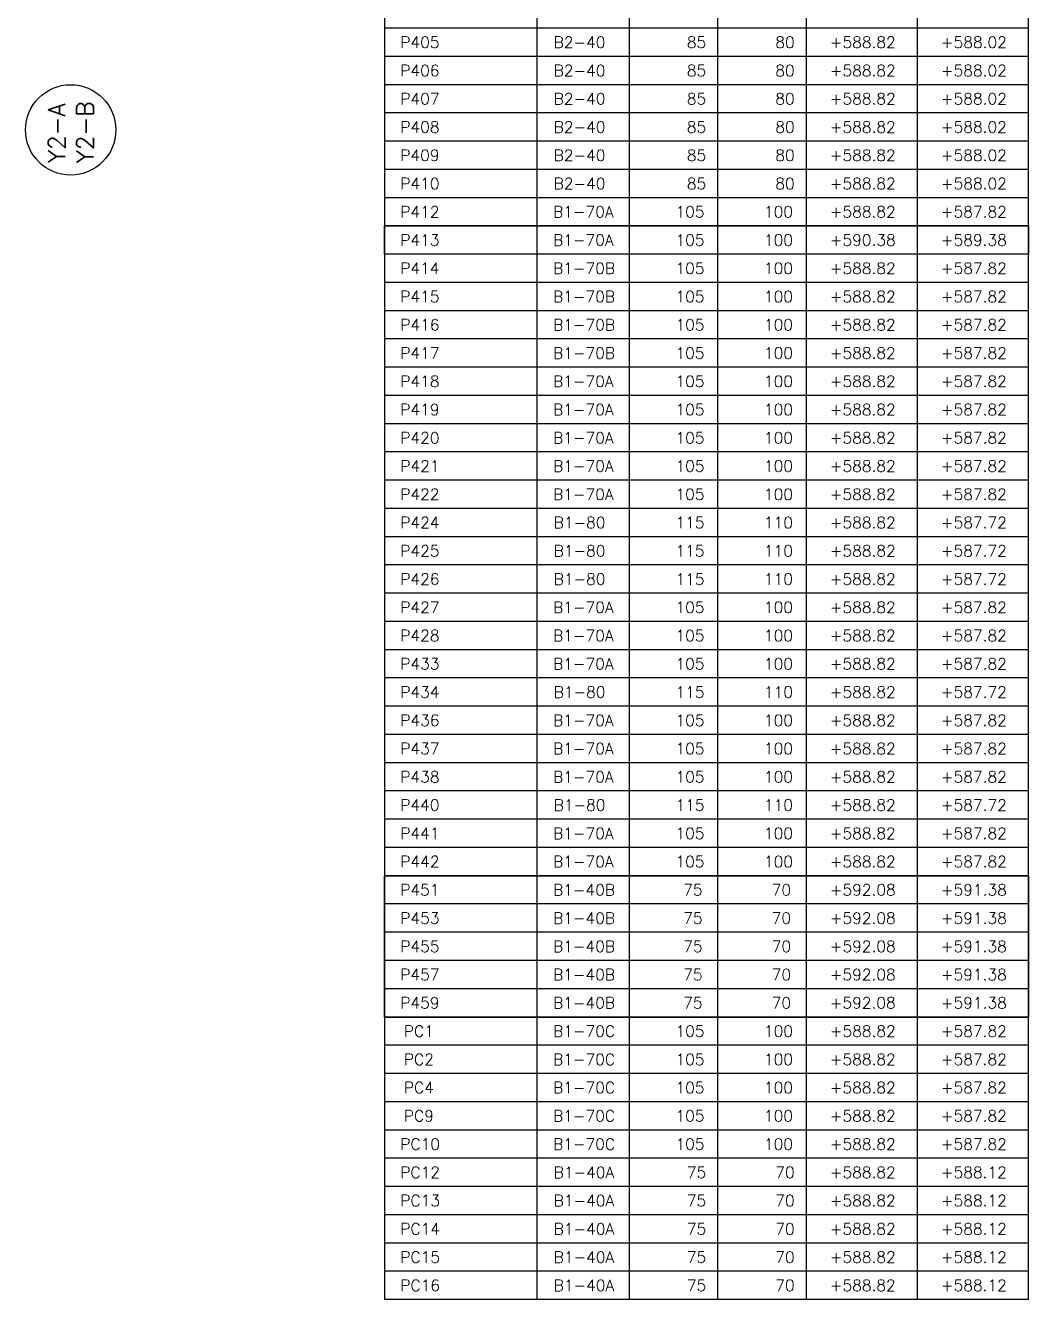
# Model space of a CAD drawing. Extents: x -5956 to 5211, y -572 to 5735.
# Drawn here: x 247 to 1579, y 1774 to 3465 of the extents above; entities that cross this region are included whole.
import ezdxf

# ---------------------------------------------------------------- set-up
doc = ezdxf.new("R2010")
doc.units = 0
doc.header["$LTSCALE"] = 100
doc.header["$MEASUREMENT"] = 0
for name, color, linetype in [('18', 4, 'CONTINUOUS'), ('226', 9, 'CONTINUOUS'), ('228', 7, 'CONTINUOUS'), ('246', 3, 'CONTINUOUS'), ('7', 2, 'CONTINUOUS')]:
    doc.layers.add(name, color=color, linetype=linetype)
doc.styles.get("Standard").update_dxf_attribs({"font": 'ROMANS.SHX'})

msp = doc.modelspace()

# ---------------------------------------------------------------- linework, layer by layer
at = {"layer": '18'}
msp.add_circle((306.876232, 3326.596), 60, dxfattribs=at)
at = {"layer": '226'}
msp.add_lwpolyline([(723.665921, 3199.097576), (1578.665921, 3199.097576), (1578.665921, 3161.597576), (723.665921, 3161.597576), (723.665921, 3199.097576)], dxfattribs=at)
at = {"layer": '246'}
msp.add_lwpolyline([(723.665921, 2336.597576), (1578.665921, 2336.597576), (1578.665921, 2149.097576), (723.665921, 2149.097576), (723.665921, 2336.597576)], dxfattribs=at)
at = {"layer": '7', "color": 2}
for p, q in [((723.665921, 3499.097576), (723.665921, 3461.597576)), ((926.165921, 3461.597576), (926.165921, 3499.097576)), ((1048.665921, 3461.597576), (1048.665921, 3499.097576)), ((1166.165921, 3461.597576), (1166.165921, 3499.097576)), ((1283.665921, 3461.597576), (1283.665921, 3499.097576)), ((1431.165921, 3461.597576), (1431.165921, 3499.097576)), ((1578.665921, 3461.597576), (1578.665921, 3499.097576)), ((926.165921, 3461.597576), (723.665921, 3461.597576)), ((723.665921, 3461.597576), (723.665921, 3424.097576)), ((1048.665921, 3461.597576), (926.165921, 3461.597576)), ((926.165921, 3424.097576), (926.165921, 3461.597576)), ((1166.165921, 3461.597576), (1048.665921, 3461.597576)), ((1048.665921, 3424.097576), (1048.665921, 3461.597576)), ((1283.665921, 3461.597576), (1166.165921, 3461.597576)), ((1166.165921, 3424.097576), (1166.165921, 3461.597576)), ((1431.165921, 3461.597576), (1283.665921, 3461.597576)), ((1283.665921, 3424.097576), (1283.665921, 3461.597576)), ((1578.665921, 3461.597576), (1431.165921, 3461.597576)), ((1431.165921, 3424.097576), (1431.165921, 3461.597576)), ((1578.665921, 3424.097576), (1578.665921, 3461.597576)), ((926.165921, 3424.097576), (723.665921, 3424.097576)), ((723.665921, 3424.097576), (723.665921, 3386.597576)), ((1048.665921, 3424.097576), (926.165921, 3424.097576)), ((926.165921, 3386.597576), (926.165921, 3424.097576)), ((1166.165921, 3424.097576), (1048.665921, 3424.097576)), ((1048.665921, 3386.597576), (1048.665921, 3424.097576)), ((1283.665921, 3424.097576), (1166.165921, 3424.097576)), ((1166.165921, 3386.597576), (1166.165921, 3424.097576)), ((1431.165921, 3424.097576), (1283.665921, 3424.097576)), ((1283.665921, 3386.597576), (1283.665921, 3424.097576)), ((1578.665921, 3424.097576), (1431.165921, 3424.097576)), ((1431.165921, 3386.597576), (1431.165921, 3424.097576)), ((1578.665921, 3386.597576), (1578.665921, 3424.097576)), ((926.165921, 3386.597576), (723.665921, 3386.597576)), ((723.665921, 3386.597576), (723.665921, 3349.097576)), ((1048.665921, 3386.597576), (926.165921, 3386.597576)), ((926.165921, 3349.097576), (926.165921, 3386.597576)), ((1166.165921, 3386.597576), (1048.665921, 3386.597576)), ((1048.665921, 3349.097576), (1048.665921, 3386.597576)), ((1283.665921, 3386.597576), (1166.165921, 3386.597576)), ((1166.165921, 3349.097576), (1166.165921, 3386.597576)), ((1431.165921, 3386.597576), (1283.665921, 3386.597576)), ((1283.665921, 3349.097576), (1283.665921, 3386.597576)), ((1578.665921, 3386.597576), (1431.165921, 3386.597576)), ((1431.165921, 3349.097576), (1431.165921, 3386.597576)), ((1578.665921, 3349.097576), (1578.665921, 3386.597576)), ((926.165921, 3349.097576), (723.665921, 3349.097576)), ((723.665921, 3349.097576), (723.665921, 3311.597576)), ((1048.665921, 3349.097576), (926.165921, 3349.097576)), ((926.165921, 3311.597576), (926.165921, 3349.097576)), ((1166.165921, 3349.097576), (1048.665921, 3349.097576)), ((1048.665921, 3311.597576), (1048.665921, 3349.097576)), ((1283.665921, 3349.097576), (1166.165921, 3349.097576)), ((1166.165921, 3311.597576), (1166.165921, 3349.097576)), ((1431.165921, 3349.097576), (1283.665921, 3349.097576)), ((1283.665921, 3311.597576), (1283.665921, 3349.097576)), ((1578.665921, 3349.097576), (1431.165921, 3349.097576)), ((1431.165921, 3311.597576), (1431.165921, 3349.097576)), ((1578.665921, 3311.597576), (1578.665921, 3349.097576)), ((926.165921, 3311.597576), (723.665921, 3311.597576)), ((723.665921, 3311.597576), (723.665921, 3274.097576)), ((1048.665921, 3311.597576), (926.165921, 3311.597576)), ((926.165921, 3274.097576), (926.165921, 3311.597576)), ((1166.165921, 3311.597576), (1048.665921, 3311.597576)), ((1048.665921, 3274.097576), (1048.665921, 3311.597576)), ((1283.665921, 3311.597576), (1166.165921, 3311.597576)), ((1166.165921, 3274.097576), (1166.165921, 3311.597576)), ((1431.165921, 3311.597576), (1283.665921, 3311.597576)), ((1283.665921, 3274.097576), (1283.665921, 3311.597576)), ((1578.665921, 3311.597576), (1431.165921, 3311.597576)), ((1431.165921, 3274.097576), (1431.165921, 3311.597576)), ((1578.665921, 3274.097576), (1578.665921, 3311.597576)), ((926.165921, 3274.097576), (723.665921, 3274.097576)), ((723.665921, 3274.097576), (723.665921, 3236.597576)), ((1048.665921, 3274.097576), (926.165921, 3274.097576)), ((926.165921, 3236.597576), (926.165921, 3274.097576)), ((1166.165921, 3274.097576), (1048.665921, 3274.097576)), ((1048.665921, 3236.597576), (1048.665921, 3274.097576)), ((1283.665921, 3274.097576), (1166.165921, 3274.097576)), ((1166.165921, 3236.597576), (1166.165921, 3274.097576)), ((1431.165921, 3274.097576), (1283.665921, 3274.097576)), ((1283.665921, 3236.597576), (1283.665921, 3274.097576)), ((1578.665921, 3274.097576), (1431.165921, 3274.097576)), ((1431.165921, 3236.597576), (1431.165921, 3274.097576)), ((1578.665921, 3236.597576), (1578.665921, 3274.097576)), ((926.165921, 3236.597576), (723.665921, 3236.597576)), ((723.665921, 3236.597576), (723.665921, 3199.097576)), ((1048.665921, 3236.597576), (926.165921, 3236.597576)), ((926.165921, 3199.097576), (926.165921, 3236.597576)), ((1166.165921, 3236.597576), (1048.665921, 3236.597576)), ((1048.665921, 3199.097576), (1048.665921, 3236.597576)), ((1283.665921, 3236.597576), (1166.165921, 3236.597576)), ((1166.165921, 3199.097576), (1166.165921, 3236.597576)), ((1431.165921, 3236.597576), (1283.665921, 3236.597576)), ((1283.665921, 3199.097576), (1283.665921, 3236.597576)), ((1578.665921, 3236.597576), (1431.165921, 3236.597576)), ((1431.165921, 3199.097576), (1431.165921, 3236.597576)), ((1578.665921, 3199.097576), (1578.665921, 3236.597576)), ((926.165921, 3199.097576), (723.665921, 3199.097576)), ((723.665921, 3199.097576), (723.665921, 3161.597576)), ((1048.665921, 3199.097576), (926.165921, 3199.097576)), ((926.165921, 3161.597576), (926.165921, 3199.097576)), ((1166.165921, 3199.097576), (1048.665921, 3199.097576)), ((1048.665921, 3161.597576), (1048.665921, 3199.097576)), ((1283.665921, 3199.097576), (1166.165921, 3199.097576)), ((1166.165921, 3161.597576), (1166.165921, 3199.097576)), ((1431.165921, 3199.097576), (1283.665921, 3199.097576)), ((1283.665921, 3161.597576), (1283.665921, 3199.097576)), ((1578.665921, 3199.097576), (1431.165921, 3199.097576)), ((1431.165921, 3161.597576), (1431.165921, 3199.097576)), ((1578.665921, 3161.597576), (1578.665921, 3199.097576)), ((926.165921, 3161.597576), (723.665921, 3161.597576)), ((723.665921, 3161.597576), (723.665921, 3124.097576)), ((1048.665921, 3161.597576), (926.165921, 3161.597576)), ((926.165921, 3124.097576), (926.165921, 3161.597576)), ((1166.165921, 3161.597576), (1048.665921, 3161.597576)), ((1048.665921, 3124.097576), (1048.665921, 3161.597576)), ((1283.665921, 3161.597576), (1166.165921, 3161.597576)), ((1166.165921, 3124.097576), (1166.165921, 3161.597576)), ((1431.165921, 3161.597576), (1283.665921, 3161.597576)), ((1283.665921, 3124.097576), (1283.665921, 3161.597576)), ((1578.665921, 3161.597576), (1431.165921, 3161.597576)), ((1431.165921, 3124.097576), (1431.165921, 3161.597576)), ((1578.665921, 3124.097576), (1578.665921, 3161.597576)), ((926.165921, 3124.097576), (723.665921, 3124.097576)), ((723.665921, 3124.097576), (723.665921, 3086.597576)), ((1048.665921, 3124.097576), (926.165921, 3124.097576)), ((926.165921, 3086.597576), (926.165921, 3124.097576)), ((1166.165921, 3124.097576), (1048.665921, 3124.097576)), ((1048.665921, 3086.597576), (1048.665921, 3124.097576)), ((1283.665921, 3124.097576), (1166.165921, 3124.097576)), ((1166.165921, 3086.597576), (1166.165921, 3124.097576)), ((1431.165921, 3124.097576), (1283.665921, 3124.097576)), ((1283.665921, 3086.597576), (1283.665921, 3124.097576)), ((1578.665921, 3124.097576), (1431.165921, 3124.097576)), ((1431.165921, 3086.597576), (1431.165921, 3124.097576)), ((1578.665921, 3086.597576), (1578.665921, 3124.097576)), ((926.165921, 3086.597576), (723.665921, 3086.597576)), ((723.665921, 3086.597576), (723.665921, 3049.097576)), ((1048.665921, 3086.597576), (926.165921, 3086.597576)), ((926.165921, 3049.097576), (926.165921, 3086.597576)), ((1166.165921, 3086.597576), (1048.665921, 3086.597576)), ((1048.665921, 3049.097576), (1048.665921, 3086.597576)), ((1283.665921, 3086.597576), (1166.165921, 3086.597576)), ((1166.165921, 3049.097576), (1166.165921, 3086.597576)), ((1431.165921, 3086.597576), (1283.665921, 3086.597576)), ((1283.665921, 3049.097576), (1283.665921, 3086.597576)), ((1578.665921, 3086.597576), (1431.165921, 3086.597576)), ((1431.165921, 3049.097576), (1431.165921, 3086.597576)), ((1578.665921, 3049.097576), (1578.665921, 3086.597576)), ((926.165921, 3049.097576), (723.665921, 3049.097576)), ((723.665921, 3049.097576), (723.665921, 3011.597576)), ((1048.665921, 3049.097576), (926.165921, 3049.097576)), ((926.165921, 3011.597576), (926.165921, 3049.097576)), ((1166.165921, 3049.097576), (1048.665921, 3049.097576)), ((1048.665921, 3011.597576), (1048.665921, 3049.097576)), ((1283.665921, 3049.097576), (1166.165921, 3049.097576)), ((1166.165921, 3011.597576), (1166.165921, 3049.097576)), ((1431.165921, 3049.097576), (1283.665921, 3049.097576)), ((1283.665921, 3011.597576), (1283.665921, 3049.097576)), ((1578.665921, 3049.097576), (1431.165921, 3049.097576)), ((1431.165921, 3011.597576), (1431.165921, 3049.097576)), ((1578.665921, 3011.597576), (1578.665921, 3049.097576)), ((926.165921, 3011.597576), (723.665921, 3011.597576)), ((723.665921, 3011.597576), (723.665921, 2974.097576)), ((1048.665921, 3011.597576), (926.165921, 3011.597576)), ((926.165921, 2974.097576), (926.165921, 3011.597576)), ((1166.165921, 3011.597576), (1048.665921, 3011.597576)), ((1048.665921, 2974.097576), (1048.665921, 3011.597576)), ((1283.665921, 3011.597576), (1166.165921, 3011.597576)), ((1166.165921, 2974.097576), (1166.165921, 3011.597576)), ((1431.165921, 3011.597576), (1283.665921, 3011.597576)), ((1283.665921, 2974.097576), (1283.665921, 3011.597576)), ((1578.665921, 3011.597576), (1431.165921, 3011.597576)), ((1431.165921, 2974.097576), (1431.165921, 3011.597576)), ((1578.665921, 2974.097576), (1578.665921, 3011.597576)), ((926.165921, 2974.097576), (723.665921, 2974.097576)), ((723.665921, 2974.097576), (723.665921, 2936.597576)), ((1048.665921, 2974.097576), (926.165921, 2974.097576)), ((926.165921, 2936.597576), (926.165921, 2974.097576)), ((1166.165921, 2974.097576), (1048.665921, 2974.097576)), ((1048.665921, 2936.597576), (1048.665921, 2974.097576)), ((1283.665921, 2974.097576), (1166.165921, 2974.097576)), ((1166.165921, 2936.597576), (1166.165921, 2974.097576)), ((1431.165921, 2974.097576), (1283.665921, 2974.097576)), ((1283.665921, 2936.597576), (1283.665921, 2974.097576)), ((1578.665921, 2974.097576), (1431.165921, 2974.097576)), ((1431.165921, 2936.597576), (1431.165921, 2974.097576)), ((1578.665921, 2936.597576), (1578.665921, 2974.097576)), ((926.165921, 2936.597576), (723.665921, 2936.597576)), ((723.665921, 2936.597576), (723.665921, 2899.097576)), ((1048.665921, 2936.597576), (926.165921, 2936.597576)), ((926.165921, 2899.097576), (926.165921, 2936.597576)), ((1166.165921, 2936.597576), (1048.665921, 2936.597576)), ((1048.665921, 2899.097576), (1048.665921, 2936.597576)), ((1283.665921, 2936.597576), (1166.165921, 2936.597576)), ((1166.165921, 2899.097576), (1166.165921, 2936.597576)), ((1431.165921, 2936.597576), (1283.665921, 2936.597576)), ((1283.665921, 2899.097576), (1283.665921, 2936.597576)), ((1578.665921, 2936.597576), (1431.165921, 2936.597576)), ((1431.165921, 2899.097576), (1431.165921, 2936.597576)), ((1578.665921, 2899.097576), (1578.665921, 2936.597576)), ((926.165921, 2899.097576), (723.665921, 2899.097576)), ((723.665921, 2899.097576), (723.665921, 2861.597576)), ((1048.665921, 2899.097576), (926.165921, 2899.097576)), ((926.165921, 2861.597576), (926.165921, 2899.097576)), ((1166.165921, 2899.097576), (1048.665921, 2899.097576)), ((1048.665921, 2861.597576), (1048.665921, 2899.097576)), ((1283.665921, 2899.097576), (1166.165921, 2899.097576)), ((1166.165921, 2861.597576), (1166.165921, 2899.097576)), ((1431.165921, 2899.097576), (1283.665921, 2899.097576)), ((1283.665921, 2861.597576), (1283.665921, 2899.097576)), ((1578.665921, 2899.097576), (1431.165921, 2899.097576)), ((1431.165921, 2861.597576), (1431.165921, 2899.097576)), ((1578.665921, 2861.597576), (1578.665921, 2899.097576)), ((926.165921, 2861.597576), (723.665921, 2861.597576)), ((723.665921, 2861.597576), (723.665921, 2824.097576)), ((1048.665921, 2861.597576), (926.165921, 2861.597576)), ((926.165921, 2824.097576), (926.165921, 2861.597576)), ((1166.165921, 2861.597576), (1048.665921, 2861.597576)), ((1048.665921, 2824.097576), (1048.665921, 2861.597576)), ((1283.665921, 2861.597576), (1166.165921, 2861.597576)), ((1166.165921, 2824.097576), (1166.165921, 2861.597576)), ((1431.165921, 2861.597576), (1283.665921, 2861.597576)), ((1283.665921, 2824.097576), (1283.665921, 2861.597576)), ((1578.665921, 2861.597576), (1431.165921, 2861.597576)), ((1431.165921, 2824.097576), (1431.165921, 2861.597576)), ((1578.665921, 2824.097576), (1578.665921, 2861.597576)), ((926.165921, 2824.097576), (723.665921, 2824.097576)), ((723.665921, 2824.097576), (723.665921, 2786.597576)), ((1048.665921, 2824.097576), (926.165921, 2824.097576)), ((926.165921, 2786.597576), (926.165921, 2824.097576)), ((1166.165921, 2824.097576), (1048.665921, 2824.097576)), ((1048.665921, 2786.597576), (1048.665921, 2824.097576)), ((1283.665921, 2824.097576), (1166.165921, 2824.097576)), ((1166.165921, 2786.597576), (1166.165921, 2824.097576)), ((1431.165921, 2824.097576), (1283.665921, 2824.097576)), ((1283.665921, 2786.597576), (1283.665921, 2824.097576)), ((1578.665921, 2824.097576), (1431.165921, 2824.097576)), ((1431.165921, 2786.597576), (1431.165921, 2824.097576)), ((1578.665921, 2786.597576), (1578.665921, 2824.097576)), ((926.165921, 2786.597576), (723.665921, 2786.597576)), ((723.665921, 2786.597576), (723.665921, 2749.097576)), ((1048.665921, 2786.597576), (926.165921, 2786.597576)), ((926.165921, 2749.097576), (926.165921, 2786.597576)), ((1166.165921, 2786.597576), (1048.665921, 2786.597576)), ((1048.665921, 2749.097576), (1048.665921, 2786.597576)), ((1283.665921, 2786.597576), (1166.165921, 2786.597576)), ((1166.165921, 2749.097576), (1166.165921, 2786.597576)), ((1431.165921, 2786.597576), (1283.665921, 2786.597576)), ((1283.665921, 2749.097576), (1283.665921, 2786.597576)), ((1578.665921, 2786.597576), (1431.165921, 2786.597576)), ((1431.165921, 2749.097576), (1431.165921, 2786.597576)), ((1578.665921, 2749.097576), (1578.665921, 2786.597576)), ((926.165921, 2749.097576), (723.665921, 2749.097576)), ((723.665921, 2749.097576), (723.665921, 2711.597576)), ((1048.665921, 2749.097576), (926.165921, 2749.097576)), ((926.165921, 2711.597576), (926.165921, 2749.097576)), ((1166.165921, 2749.097576), (1048.665921, 2749.097576)), ((1048.665921, 2711.597576), (1048.665921, 2749.097576)), ((1283.665921, 2749.097576), (1166.165921, 2749.097576)), ((1166.165921, 2711.597576), (1166.165921, 2749.097576)), ((1431.165921, 2749.097576), (1283.665921, 2749.097576)), ((1283.665921, 2711.597576), (1283.665921, 2749.097576)), ((1578.665921, 2749.097576), (1431.165921, 2749.097576)), ((1431.165921, 2711.597576), (1431.165921, 2749.097576)), ((1578.665921, 2711.597576), (1578.665921, 2749.097576)), ((926.165921, 2711.597576), (723.665921, 2711.597576)), ((723.665921, 2711.597576), (723.665921, 2674.097576)), ((1048.665921, 2711.597576), (926.165921, 2711.597576)), ((926.165921, 2674.097576), (926.165921, 2711.597576)), ((1166.165921, 2711.597576), (1048.665921, 2711.597576)), ((1048.665921, 2674.097576), (1048.665921, 2711.597576)), ((1283.665921, 2711.597576), (1166.165921, 2711.597576)), ((1166.165921, 2674.097576), (1166.165921, 2711.597576)), ((1431.165921, 2711.597576), (1283.665921, 2711.597576)), ((1283.665921, 2674.097576), (1283.665921, 2711.597576)), ((1578.665921, 2711.597576), (1431.165921, 2711.597576)), ((1431.165921, 2674.097576), (1431.165921, 2711.597576)), ((1578.665921, 2674.097576), (1578.665921, 2711.597576)), ((926.165921, 2674.097576), (723.665921, 2674.097576)), ((723.665921, 2674.097576), (723.665921, 2636.597576)), ((1048.665921, 2674.097576), (926.165921, 2674.097576)), ((926.165921, 2636.597576), (926.165921, 2674.097576)), ((1166.165921, 2674.097576), (1048.665921, 2674.097576)), ((1048.665921, 2636.597576), (1048.665921, 2674.097576)), ((1283.665921, 2674.097576), (1166.165921, 2674.097576)), ((1166.165921, 2636.597576), (1166.165921, 2674.097576)), ((1431.165921, 2674.097576), (1283.665921, 2674.097576)), ((1283.665921, 2636.597576), (1283.665921, 2674.097576)), ((1578.665921, 2674.097576), (1431.165921, 2674.097576)), ((1431.165921, 2636.597576), (1431.165921, 2674.097576)), ((1578.665921, 2636.597576), (1578.665921, 2674.097576)), ((926.165921, 2636.597576), (723.665921, 2636.597576)), ((723.665921, 2636.597576), (723.665921, 2599.097576)), ((1048.665921, 2636.597576), (926.165921, 2636.597576)), ((926.165921, 2599.097576), (926.165921, 2636.597576)), ((1166.165921, 2636.597576), (1048.665921, 2636.597576)), ((1048.665921, 2599.097576), (1048.665921, 2636.597576)), ((1283.665921, 2636.597576), (1166.165921, 2636.597576)), ((1166.165921, 2599.097576), (1166.165921, 2636.597576)), ((1431.165921, 2636.597576), (1283.665921, 2636.597576)), ((1283.665921, 2599.097576), (1283.665921, 2636.597576)), ((1578.665921, 2636.597576), (1431.165921, 2636.597576)), ((1431.165921, 2599.097576), (1431.165921, 2636.597576)), ((1578.665921, 2599.097576), (1578.665921, 2636.597576)), ((926.165921, 2599.097576), (723.665921, 2599.097576)), ((723.665921, 2599.097576), (723.665921, 2561.597576)), ((1048.665921, 2599.097576), (926.165921, 2599.097576)), ((926.165921, 2561.597576), (926.165921, 2599.097576)), ((1166.165921, 2599.097576), (1048.665921, 2599.097576)), ((1048.665921, 2561.597576), (1048.665921, 2599.097576)), ((1283.665921, 2599.097576), (1166.165921, 2599.097576)), ((1166.165921, 2561.597576), (1166.165921, 2599.097576)), ((1431.165921, 2599.097576), (1283.665921, 2599.097576)), ((1283.665921, 2561.597576), (1283.665921, 2599.097576)), ((1578.665921, 2599.097576), (1431.165921, 2599.097576)), ((1431.165921, 2561.597576), (1431.165921, 2599.097576)), ((1578.665921, 2561.597576), (1578.665921, 2599.097576)), ((926.165921, 2561.597576), (723.665921, 2561.597576)), ((723.665921, 2561.597576), (723.665921, 2524.097576)), ((1048.665921, 2561.597576), (926.165921, 2561.597576)), ((926.165921, 2524.097576), (926.165921, 2561.597576)), ((1166.165921, 2561.597576), (1048.665921, 2561.597576)), ((1048.665921, 2524.097576), (1048.665921, 2561.597576)), ((1283.665921, 2561.597576), (1166.165921, 2561.597576)), ((1166.165921, 2524.097576), (1166.165921, 2561.597576)), ((1431.165921, 2561.597576), (1283.665921, 2561.597576)), ((1283.665921, 2524.097576), (1283.665921, 2561.597576)), ((1578.665921, 2561.597576), (1431.165921, 2561.597576)), ((1431.165921, 2524.097576), (1431.165921, 2561.597576)), ((1578.665921, 2524.097576), (1578.665921, 2561.597576)), ((926.165921, 2524.097576), (723.665921, 2524.097576)), ((723.665921, 2524.097576), (723.665921, 2486.597576)), ((1048.665921, 2524.097576), (926.165921, 2524.097576)), ((926.165921, 2486.597576), (926.165921, 2524.097576)), ((1166.165921, 2524.097576), (1048.665921, 2524.097576)), ((1048.665921, 2486.597576), (1048.665921, 2524.097576)), ((1283.665921, 2524.097576), (1166.165921, 2524.097576)), ((1166.165921, 2486.597576), (1166.165921, 2524.097576)), ((1431.165921, 2524.097576), (1283.665921, 2524.097576)), ((1283.665921, 2486.597576), (1283.665921, 2524.097576)), ((1578.665921, 2524.097576), (1431.165921, 2524.097576)), ((1431.165921, 2486.597576), (1431.165921, 2524.097576)), ((1578.665921, 2486.597576), (1578.665921, 2524.097576)), ((926.165921, 2486.597576), (723.665921, 2486.597576)), ((723.665921, 2486.597576), (723.665921, 2449.097576)), ((1048.665921, 2486.597576), (926.165921, 2486.597576)), ((926.165921, 2449.097576), (926.165921, 2486.597576)), ((1166.165921, 2486.597576), (1048.665921, 2486.597576)), ((1048.665921, 2449.097576), (1048.665921, 2486.597576)), ((1283.665921, 2486.597576), (1166.165921, 2486.597576)), ((1166.165921, 2449.097576), (1166.165921, 2486.597576)), ((1431.165921, 2486.597576), (1283.665921, 2486.597576)), ((1283.665921, 2449.097576), (1283.665921, 2486.597576)), ((1578.665921, 2486.597576), (1431.165921, 2486.597576)), ((1431.165921, 2449.097576), (1431.165921, 2486.597576)), ((1578.665921, 2449.097576), (1578.665921, 2486.597576)), ((926.165921, 2449.097576), (723.665921, 2449.097576)), ((723.665921, 2449.097576), (723.665921, 2411.597576)), ((1048.665921, 2449.097576), (926.165921, 2449.097576)), ((926.165921, 2411.597576), (926.165921, 2449.097576)), ((1166.165921, 2449.097576), (1048.665921, 2449.097576)), ((1048.665921, 2411.597576), (1048.665921, 2449.097576)), ((1283.665921, 2449.097576), (1166.165921, 2449.097576)), ((1166.165921, 2411.597576), (1166.165921, 2449.097576)), ((1431.165921, 2449.097576), (1283.665921, 2449.097576)), ((1283.665921, 2411.597576), (1283.665921, 2449.097576)), ((1578.665921, 2449.097576), (1431.165921, 2449.097576)), ((1431.165921, 2411.597576), (1431.165921, 2449.097576)), ((1578.665921, 2411.597576), (1578.665921, 2449.097576)), ((926.165921, 2411.597576), (723.665921, 2411.597576)), ((723.665921, 2411.597576), (723.665921, 2374.097576)), ((1048.665921, 2411.597576), (926.165921, 2411.597576)), ((926.165921, 2374.097576), (926.165921, 2411.597576)), ((1166.165921, 2411.597576), (1048.665921, 2411.597576)), ((1048.665921, 2374.097576), (1048.665921, 2411.597576)), ((1283.665921, 2411.597576), (1166.165921, 2411.597576)), ((1166.165921, 2374.097576), (1166.165921, 2411.597576)), ((1431.165921, 2411.597576), (1283.665921, 2411.597576)), ((1283.665921, 2374.097576), (1283.665921, 2411.597576)), ((1578.665921, 2411.597576), (1431.165921, 2411.597576)), ((1431.165921, 2374.097576), (1431.165921, 2411.597576)), ((1578.665921, 2374.097576), (1578.665921, 2411.597576)), ((926.165921, 2374.097576), (723.665921, 2374.097576)), ((723.665921, 2374.097576), (723.665921, 2336.597576)), ((1048.665921, 2374.097576), (926.165921, 2374.097576)), ((926.165921, 2336.597576), (926.165921, 2374.097576)), ((1166.165921, 2374.097576), (1048.665921, 2374.097576)), ((1048.665921, 2336.597576), (1048.665921, 2374.097576)), ((1283.665921, 2374.097576), (1166.165921, 2374.097576)), ((1166.165921, 2336.597576), (1166.165921, 2374.097576)), ((1431.165921, 2374.097576), (1283.665921, 2374.097576)), ((1283.665921, 2336.597576), (1283.665921, 2374.097576)), ((1578.665921, 2374.097576), (1431.165921, 2374.097576)), ((1431.165921, 2336.597576), (1431.165921, 2374.097576)), ((1578.665921, 2336.597576), (1578.665921, 2374.097576)), ((926.165921, 2336.597576), (723.665921, 2336.597576)), ((723.665921, 2336.597576), (723.665921, 2299.097576)), ((1048.665921, 2336.597576), (926.165921, 2336.597576)), ((926.165921, 2299.097576), (926.165921, 2336.597576)), ((1166.165921, 2336.597576), (1048.665921, 2336.597576)), ((1048.665921, 2299.097576), (1048.665921, 2336.597576)), ((1283.665921, 2336.597576), (1166.165921, 2336.597576)), ((1166.165921, 2299.097576), (1166.165921, 2336.597576)), ((1431.165921, 2336.597576), (1283.665921, 2336.597576)), ((1283.665921, 2299.097576), (1283.665921, 2336.597576)), ((1578.665921, 2336.597576), (1431.165921, 2336.597576)), ((1431.165921, 2299.097576), (1431.165921, 2336.597576)), ((1578.665921, 2299.097576), (1578.665921, 2336.597576)), ((926.165921, 2299.097576), (723.665921, 2299.097576)), ((723.665921, 2299.097576), (723.665921, 2261.597576)), ((1048.665921, 2299.097576), (926.165921, 2299.097576)), ((926.165921, 2261.597576), (926.165921, 2299.097576)), ((1166.165921, 2299.097576), (1048.665921, 2299.097576)), ((1048.665921, 2261.597576), (1048.665921, 2299.097576)), ((1283.665921, 2299.097576), (1166.165921, 2299.097576)), ((1166.165921, 2261.597576), (1166.165921, 2299.097576)), ((1431.165921, 2299.097576), (1283.665921, 2299.097576)), ((1283.665921, 2261.597576), (1283.665921, 2299.097576)), ((1578.665921, 2299.097576), (1431.165921, 2299.097576)), ((1431.165921, 2261.597576), (1431.165921, 2299.097576)), ((1578.665921, 2261.597576), (1578.665921, 2299.097576)), ((926.165921, 2261.597576), (723.665921, 2261.597576)), ((723.665921, 2261.597576), (723.665921, 2224.097576)), ((1048.665921, 2261.597576), (926.165921, 2261.597576)), ((926.165921, 2224.097576), (926.165921, 2261.597576)), ((1166.165921, 2261.597576), (1048.665921, 2261.597576)), ((1048.665921, 2224.097576), (1048.665921, 2261.597576)), ((1283.665921, 2261.597576), (1166.165921, 2261.597576)), ((1166.165921, 2224.097576), (1166.165921, 2261.597576)), ((1431.165921, 2261.597576), (1283.665921, 2261.597576)), ((1283.665921, 2224.097576), (1283.665921, 2261.597576)), ((1578.665921, 2261.597576), (1431.165921, 2261.597576)), ((1431.165921, 2224.097576), (1431.165921, 2261.597576)), ((1578.665921, 2224.097576), (1578.665921, 2261.597576)), ((926.165921, 2224.097576), (723.665921, 2224.097576)), ((723.665921, 2224.097576), (723.665921, 2186.597576)), ((1048.665921, 2224.097576), (926.165921, 2224.097576)), ((926.165921, 2186.597576), (926.165921, 2224.097576)), ((1166.165921, 2224.097576), (1048.665921, 2224.097576)), ((1048.665921, 2186.597576), (1048.665921, 2224.097576)), ((1283.665921, 2224.097576), (1166.165921, 2224.097576)), ((1166.165921, 2186.597576), (1166.165921, 2224.097576)), ((1431.165921, 2224.097576), (1283.665921, 2224.097576)), ((1283.665921, 2186.597576), (1283.665921, 2224.097576)), ((1578.665921, 2224.097576), (1431.165921, 2224.097576)), ((1431.165921, 2186.597576), (1431.165921, 2224.097576)), ((1578.665921, 2186.597576), (1578.665921, 2224.097576)), ((926.165921, 2186.597576), (723.665921, 2186.597576)), ((723.665921, 2186.597576), (723.665921, 2149.097576)), ((1048.665921, 2186.597576), (926.165921, 2186.597576)), ((926.165921, 2149.097576), (926.165921, 2186.597576)), ((1166.165921, 2186.597576), (1048.665921, 2186.597576)), ((1048.665921, 2149.097576), (1048.665921, 2186.597576)), ((1283.665921, 2186.597576), (1166.165921, 2186.597576)), ((1166.165921, 2149.097576), (1166.165921, 2186.597576)), ((1431.165921, 2186.597576), (1283.665921, 2186.597576)), ((1283.665921, 2149.097576), (1283.665921, 2186.597576)), ((1578.665921, 2186.597576), (1431.165921, 2186.597576)), ((1431.165921, 2149.097576), (1431.165921, 2186.597576)), ((1578.665921, 2149.097576), (1578.665921, 2186.597576)), ((723.665921, 2149.097576), (723.665921, 2111.597576)), ((926.165921, 2149.097576), (723.665921, 2149.097576)), ((926.165921, 2111.597576), (926.165921, 2149.097576)), ((1048.665921, 2149.097576), (926.165921, 2149.097576)), ((1048.665921, 2111.597576), (1048.665921, 2149.097576)), ((1166.165921, 2149.097576), (1048.665921, 2149.097576)), ((1166.165921, 2111.597576), (1166.165921, 2149.097576)), ((1283.665921, 2149.097576), (1166.165921, 2149.097576)), ((1283.665921, 2111.597576), (1283.665921, 2149.097576)), ((1431.165921, 2149.097576), (1283.665921, 2149.097576)), ((1431.165921, 2111.597576), (1431.165921, 2149.097576)), ((1578.665921, 2149.097576), (1431.165921, 2149.097576)), ((1578.665921, 2111.597576), (1578.665921, 2149.097576)), ((926.165921, 2111.597576), (723.665921, 2111.597576)), ((723.665921, 2111.597576), (723.665921, 2074.097576)), ((1048.665921, 2111.597576), (926.165921, 2111.597576)), ((926.165921, 2074.097576), (926.165921, 2111.597576)), ((1166.165921, 2111.597576), (1048.665921, 2111.597576)), ((1048.665921, 2074.097576), (1048.665921, 2111.597576)), ((1283.665921, 2111.597576), (1166.165921, 2111.597576)), ((1166.165921, 2074.097576), (1166.165921, 2111.597576)), ((1431.165921, 2111.597576), (1283.665921, 2111.597576)), ((1283.665921, 2074.097576), (1283.665921, 2111.597576)), ((1578.665921, 2111.597576), (1431.165921, 2111.597576)), ((1431.165921, 2074.097576), (1431.165921, 2111.597576)), ((1578.665921, 2074.097576), (1578.665921, 2111.597576)), ((926.165921, 2074.097576), (723.665921, 2074.097576)), ((723.665921, 2074.097576), (723.665921, 2036.597576)), ((1048.665921, 2074.097576), (926.165921, 2074.097576)), ((926.165921, 2036.597576), (926.165921, 2074.097576)), ((1166.165921, 2074.097576), (1048.665921, 2074.097576)), ((1048.665921, 2036.597576), (1048.665921, 2074.097576)), ((1283.665921, 2074.097576), (1166.165921, 2074.097576)), ((1166.165921, 2036.597576), (1166.165921, 2074.097576)), ((1431.165921, 2074.097576), (1283.665921, 2074.097576)), ((1283.665921, 2036.597576), (1283.665921, 2074.097576)), ((1578.665921, 2074.097576), (1431.165921, 2074.097576)), ((1431.165921, 2036.597576), (1431.165921, 2074.097576)), ((1578.665921, 2036.597576), (1578.665921, 2074.097576)), ((926.165921, 2036.597576), (723.665921, 2036.597576)), ((723.665921, 2036.597576), (723.665921, 1999.097576)), ((1048.665921, 2036.597576), (926.165921, 2036.597576)), ((926.165921, 1999.097576), (926.165921, 2036.597576)), ((1166.165921, 2036.597576), (1048.665921, 2036.597576)), ((1048.665921, 1999.097576), (1048.665921, 2036.597576)), ((1283.665921, 2036.597576), (1166.165921, 2036.597576)), ((1166.165921, 1999.097576), (1166.165921, 2036.597576)), ((1431.165921, 2036.597576), (1283.665921, 2036.597576)), ((1283.665921, 1999.097576), (1283.665921, 2036.597576)), ((1578.665921, 2036.597576), (1431.165921, 2036.597576)), ((1431.165921, 1999.097576), (1431.165921, 2036.597576)), ((1578.665921, 1999.097576), (1578.665921, 2036.597576)), ((926.165921, 1999.097576), (723.665921, 1999.097576)), ((723.665921, 1999.097576), (723.665921, 1961.597576)), ((1048.665921, 1999.097576), (926.165921, 1999.097576)), ((926.165921, 1961.597576), (926.165921, 1999.097576)), ((1166.165921, 1999.097576), (1048.665921, 1999.097576)), ((1048.665921, 1961.597576), (1048.665921, 1999.097576)), ((1283.665921, 1999.097576), (1166.165921, 1999.097576)), ((1166.165921, 1961.597576), (1166.165921, 1999.097576)), ((1431.165921, 1999.097576), (1283.665921, 1999.097576)), ((1283.665921, 1961.597576), (1283.665921, 1999.097576)), ((1578.665921, 1999.097576), (1431.165921, 1999.097576)), ((1431.165921, 1961.597576), (1431.165921, 1999.097576)), ((1578.665921, 1961.597576), (1578.665921, 1999.097576)), ((926.165921, 1961.597576), (723.665921, 1961.597576)), ((723.665921, 1961.597576), (723.665921, 1924.097576)), ((1048.665921, 1961.597576), (926.165921, 1961.597576)), ((926.165921, 1924.097576), (926.165921, 1961.597576)), ((1166.165921, 1961.597576), (1048.665921, 1961.597576)), ((1048.665921, 1924.097576), (1048.665921, 1961.597576)), ((1283.665921, 1961.597576), (1166.165921, 1961.597576)), ((1166.165921, 1924.097576), (1166.165921, 1961.597576)), ((1431.165921, 1961.597576), (1283.665921, 1961.597576)), ((1283.665921, 1924.097576), (1283.665921, 1961.597576)), ((1578.665921, 1961.597576), (1431.165921, 1961.597576)), ((1431.165921, 1924.097576), (1431.165921, 1961.597576)), ((1578.665921, 1924.097576), (1578.665921, 1961.597576)), ((926.165921, 1924.097576), (723.665921, 1924.097576)), ((723.665921, 1924.097576), (723.665921, 1886.597576)), ((1048.665921, 1924.097576), (926.165921, 1924.097576)), ((926.165921, 1886.597576), (926.165921, 1924.097576)), ((1166.165921, 1924.097576), (1048.665921, 1924.097576)), ((1048.665921, 1886.597576), (1048.665921, 1924.097576)), ((1283.665921, 1924.097576), (1166.165921, 1924.097576)), ((1166.165921, 1886.597576), (1166.165921, 1924.097576)), ((1431.165921, 1924.097576), (1283.665921, 1924.097576)), ((1283.665921, 1886.597576), (1283.665921, 1924.097576)), ((1578.665921, 1924.097576), (1431.165921, 1924.097576)), ((1431.165921, 1886.597576), (1431.165921, 1924.097576)), ((1578.665921, 1886.597576), (1578.665921, 1924.097576)), ((926.165921, 1886.597576), (723.665921, 1886.597576)), ((723.665921, 1886.597576), (723.665921, 1849.097576)), ((1048.665921, 1886.597576), (926.165921, 1886.597576)), ((926.165921, 1849.097576), (926.165921, 1886.597576)), ((1166.165921, 1886.597576), (1048.665921, 1886.597576)), ((1048.665921, 1849.097576), (1048.665921, 1886.597576)), ((1283.665921, 1886.597576), (1166.165921, 1886.597576)), ((1166.165921, 1849.097576), (1166.165921, 1886.597576)), ((1431.165921, 1886.597576), (1283.665921, 1886.597576)), ((1283.665921, 1849.097576), (1283.665921, 1886.597576)), ((1578.665921, 1886.597576), (1431.165921, 1886.597576)), ((1431.165921, 1849.097576), (1431.165921, 1886.597576)), ((1578.665921, 1849.097576), (1578.665921, 1886.597576)), ((926.165921, 1849.097576), (723.665921, 1849.097576)), ((723.665921, 1849.097576), (723.665921, 1811.597576)), ((1048.665921, 1849.097576), (926.165921, 1849.097576)), ((926.165921, 1811.597576), (926.165921, 1849.097576)), ((1166.165921, 1849.097576), (1048.665921, 1849.097576)), ((1048.665921, 1811.597576), (1048.665921, 1849.097576)), ((1283.665921, 1849.097576), (1166.165921, 1849.097576)), ((1166.165921, 1811.597576), (1166.165921, 1849.097576)), ((1431.165921, 1849.097576), (1283.665921, 1849.097576)), ((1283.665921, 1811.597576), (1283.665921, 1849.097576)), ((1578.665921, 1849.097576), (1431.165921, 1849.097576)), ((1431.165921, 1811.597576), (1431.165921, 1849.097576)), ((1578.665921, 1811.597576), (1578.665921, 1849.097576)), ((926.165921, 1811.597576), (723.665921, 1811.597576)), ((723.665921, 1811.597576), (723.665921, 1774.097576)), ((1048.665921, 1811.597576), (926.165921, 1811.597576)), ((926.165921, 1774.097576), (926.165921, 1811.597576)), ((1166.165921, 1811.597576), (1048.665921, 1811.597576)), ((1048.665921, 1774.097576), (1048.665921, 1811.597576)), ((1283.665921, 1811.597576), (1166.165921, 1811.597576)), ((1166.165921, 1774.097576), (1166.165921, 1811.597576)), ((1431.165921, 1811.597576), (1283.665921, 1811.597576)), ((1283.665921, 1774.097576), (1283.665921, 1811.597576)), ((1578.665921, 1811.597576), (1431.165921, 1811.597576)), ((1431.165921, 1774.097576), (1431.165921, 1811.597576)), ((1578.665921, 1774.097576), (1578.665921, 1811.597576)), ((926.165921, 1774.097576), (723.665921, 1774.097576)), ((1048.665921, 1774.097576), (926.165921, 1774.097576)), ((1166.165921, 1774.097576), (1048.665921, 1774.097576)), ((1283.665921, 1774.097576), (1166.165921, 1774.097576)), ((1431.165921, 1774.097576), (1283.665921, 1774.097576)), ((1578.665921, 1774.097576), (1431.165921, 1774.097576))]:
    msp.add_line(p, q, dxfattribs=at)
at = {"layer": '7'}
msp.add_line((723.665921, 2149.097576), (1578.665921, 2149.097576), dxfattribs=at)

# ---------------------------------------------------------------- texts
at = {"layer": '18'}
for s, p in [('Y2-A', (299.658144, 3282.668453)), ('Y2-B', (337.31154, 3282.355871))]:
    msp.add_text(s, height=22.5, rotation=90, dxfattribs=at).set_placement(p)
at = {"layer": '228', "color": 7}
for s, p in [(' P405', (734.314364, 3435.347576)), ('B2-40', (948.149277, 3435.347576)), ('85', (1124.915921, 3435.347576)), ('80', (1242.415921, 3435.347576)), ('+588.82', (1314.915921, 3435.347576)), ('+588.02', (1462.415921, 3435.347576)), (' P406', (734.314364, 3397.847576)), ('B2-40', (948.149277, 3397.847576)), ('85', (1124.915921, 3397.847576)), ('80', (1242.415921, 3397.847576)), ('+588.82', (1314.915921, 3397.847576)), ('+588.02', (1462.415921, 3397.847576)), (' P407', (734.314364, 3360.347576)), ('B2-40', (948.149277, 3360.347576)), ('85', (1124.915921, 3360.347576)), ('80', (1242.415921, 3360.347576)), ('+588.82', (1314.915921, 3360.347576)), ('+588.02', (1462.415921, 3360.347576)), (' P408', (734.314364, 3322.847576)), ('B2-40', (948.149277, 3322.847576)), ('85', (1124.915921, 3322.847576)), ('80', (1242.415921, 3322.847576)), ('+588.82', (1314.915921, 3322.847576)), ('+588.02', (1462.415921, 3322.847576)), (' P409', (734.314364, 3285.347576)), ('B2-40', (948.149277, 3285.347576)), ('85', (1124.915921, 3285.347576)), ('80', (1242.415921, 3285.347576)), ('+588.82', (1314.915921, 3285.347576)), ('+588.02', (1462.415921, 3285.347576)), (' P410', (734.314364, 3247.847576)), ('B2-40', (948.149277, 3247.847576)), ('85', (1124.915921, 3247.847576)), ('80', (1242.415921, 3247.847576)), ('+588.82', (1314.915921, 3247.847576)), ('+588.02', (1462.415921, 3247.847576)), (' P412', (734.314364, 3210.347576)), ('B1-70A', (947.415921, 3210.347576)), ('105', (1109.915921, 3210.347576)), ('100', (1227.415921, 3210.347576)), ('+588.82', (1314.915921, 3210.347576)), ('+587.82', (1462.415921, 3210.347576)), (' P413', (734.314364, 3172.847576)), ('B1-70A', (947.415921, 3172.847576)), ('105', (1109.915921, 3172.847576)), ('100', (1227.415921, 3172.847576)), ('+590.38', (1314.915921, 3172.847576)), ('+589.38', (1462.415921, 3172.847576)), (' P414', (734.314364, 3135.347576)), ('B1-70B', (947.415921, 3135.347576)), ('105', (1109.915921, 3135.347576)), ('100', (1227.415921, 3135.347576)), ('+588.82', (1314.915921, 3135.347576)), ('+587.82', (1462.415921, 3135.347576)), (' P415', (734.314364, 3097.847576)), ('B1-70B', (947.415921, 3097.847576)), ('105', (1109.915921, 3097.847576)), ('100', (1227.415921, 3097.847576)), ('+588.82', (1314.915921, 3097.847576)), ('+587.82', (1462.415921, 3097.847576)), (' P416', (734.314364, 3060.347576)), ('B1-70B', (947.415921, 3060.347576)), ('105', (1109.915921, 3060.347576)), ('100', (1227.415921, 3060.347576)), ('+588.82', (1314.915921, 3060.347576)), ('+587.82', (1462.415921, 3060.347576)), (' P417', (734.314364, 3022.847576)), ('B1-70B', (947.415921, 3022.847576)), ('105', (1109.915921, 3022.847576)), ('100', (1227.415921, 3022.847576)), ('+588.82', (1314.915921, 3022.847576)), ('+587.82', (1462.415921, 3022.847576)), (' P418', (734.314364, 2985.347576)), ('B1-70A', (947.415921, 2985.347576)), ('105', (1109.915921, 2985.347576)), ('100', (1227.415921, 2985.347576)), ('+588.82', (1314.915921, 2985.347576)), ('+587.82', (1462.415921, 2985.347576)), (' P419', (734.314364, 2947.847576)), ('B1-70A', (947.415921, 2947.847576)), ('105', (1109.915921, 2947.847576)), ('100', (1227.415921, 2947.847576)), ('+588.82', (1314.915921, 2947.847576)), ('+587.82', (1462.415921, 2947.847576)), (' P420', (734.314364, 2910.347576)), ('B1-70A', (947.415921, 2910.347576)), ('105', (1109.915921, 2910.347576)), ('100', (1227.415921, 2910.347576)), ('+588.82', (1314.915921, 2910.347576)), ('+587.82', (1462.415921, 2910.347576)), (' P421', (734.314364, 2872.847576)), ('B1-70A', (947.415921, 2872.847576)), ('105', (1109.915921, 2872.847576)), ('100', (1227.415921, 2872.847576)), ('+588.82', (1314.915921, 2872.847576)), ('+587.82', (1462.415921, 2872.847576)), (' P422', (734.314364, 2835.347576)), ('B1-70A', (947.415921, 2835.347576)), ('105', (1109.915921, 2835.347576)), ('100', (1227.415921, 2835.347576)), ('+588.82', (1314.915921, 2835.347576)), ('+587.82', (1462.415921, 2835.347576)), (' P424', (734.314364, 2797.847576)), ('B1-80', (948.149277, 2797.847576)), ('115', (1109.915921, 2797.847576)), ('110', (1227.415921, 2797.847576)), ('+588.82', (1314.915921, 2797.847576)), ('+587.72', (1462.415921, 2797.847576)), (' P425', (734.314364, 2760.347576)), ('B1-80', (948.149277, 2760.347576)), ('115', (1109.915921, 2760.347576)), ('110', (1227.415921, 2760.347576)), ('+588.82', (1314.915921, 2760.347576)), ('+587.72', (1462.415921, 2760.347576)), (' P426', (734.314364, 2722.847576)), ('B1-80', (948.149277, 2722.847576)), ('115', (1109.915921, 2722.847576)), ('110', (1227.415921, 2722.847576)), ('+588.82', (1314.915921, 2722.847576)), ('+587.72', (1462.415921, 2722.847576)), (' P427', (734.314364, 2685.347576)), ('B1-70A', (947.415921, 2685.347576)), ('105', (1109.915921, 2685.347576)), ('100', (1227.415921, 2685.347576)), ('+588.82', (1314.915921, 2685.347576)), ('+587.82', (1462.415921, 2685.347576)), (' P428', (734.314364, 2647.847576)), ('B1-70A', (947.415921, 2647.847576)), ('105', (1109.915921, 2647.847576)), ('100', (1227.415921, 2647.847576)), ('+588.82', (1314.915921, 2647.847576)), ('+587.82', (1462.415921, 2647.847576)), (' P433', (734.314364, 2610.347576)), ('B1-70A', (947.415921, 2610.347576)), ('105', (1109.915921, 2610.347576)), ('100', (1227.415921, 2610.347576)), ('+588.82', (1314.915921, 2610.347576)), ('+587.82', (1462.415921, 2610.347576)), (' P434', (734.314364, 2572.847576)), ('B1-80', (948.149277, 2572.847576)), ('115', (1109.915921, 2572.847576)), ('110', (1227.415921, 2572.847576)), ('+588.82', (1314.915921, 2572.847576)), ('+587.72', (1462.415921, 2572.847576)), (' P436', (734.314364, 2535.347576)), ('B1-70A', (947.415921, 2535.347576)), ('105', (1109.915921, 2535.347576)), ('100', (1227.415921, 2535.347576)), ('+588.82', (1314.915921, 2535.347576)), ('+587.82', (1462.415921, 2535.347576)), (' P437', (734.314364, 2497.847576)), ('B1-70A', (947.415921, 2497.847576)), ('105', (1109.915921, 2497.847576)), ('100', (1227.415921, 2497.847576)), ('+588.82', (1314.915921, 2497.847576)), ('+587.82', (1462.415921, 2497.847576)), (' P438', (734.314364, 2460.347576)), ('B1-70A', (947.415921, 2460.347576)), ('105', (1109.915921, 2460.347576)), ('100', (1227.415921, 2460.347576)), ('+588.82', (1314.915921, 2460.347576)), ('+587.82', (1462.415921, 2460.347576)), (' P440', (734.314364, 2422.847576)), ('B1-80', (948.149277, 2422.847576)), ('115', (1109.915921, 2422.847576)), ('110', (1227.415921, 2422.847576)), ('+588.82', (1314.915921, 2422.847576)), ('+587.72', (1462.415921, 2422.847576)), (' P441', (734.314364, 2385.347576)), ('B1-70A', (947.415921, 2385.347576)), ('105', (1109.915921, 2385.347576)), ('100', (1227.415921, 2385.347576)), ('+588.82', (1314.915921, 2385.347576)), ('+587.82', (1462.415921, 2385.347576)), (' P442', (734.314364, 2347.847576)), ('B1-70A', (947.415921, 2347.847576)), ('105', (1109.915921, 2347.847576)), ('100', (1227.415921, 2347.847576)), ('+588.82', (1314.915921, 2347.847576)), ('+587.82', (1462.415921, 2347.847576)), (' P451', (734.314364, 2310.347576)), ('B1-40B', (947.415921, 2310.347576)), (' 75', (1109.915921, 2310.347576)), (' 70', (1227.415921, 2310.347576)), ('+592.08', (1314.915921, 2310.347576)), ('+591.38', (1462.415921, 2310.347576)), (' P453', (734.314364, 2272.847576)), ('B1-40B', (947.415921, 2272.847576)), (' 75', (1109.915921, 2272.847576)), (' 70', (1227.415921, 2272.847576)), ('+592.08', (1314.915921, 2272.847576)), ('+591.38', (1462.415921, 2272.847576)), (' P455', (734.314364, 2235.347576)), ('B1-40B', (947.415921, 2235.347576)), (' 75', (1109.915921, 2235.347576)), (' 70', (1227.415921, 2235.347576)), ('+592.08', (1314.915921, 2235.347576)), ('+591.38', (1462.415921, 2235.347576)), (' P457', (734.314364, 2197.847576)), ('B1-40B', (947.415921, 2197.847576)), (' 75', (1109.915921, 2197.847576)), (' 70', (1227.415921, 2197.847576)), ('+592.08', (1314.915921, 2197.847576)), ('+591.38', (1462.415921, 2197.847576)), (' P459', (734.314364, 2160.347576)), ('B1-40B', (947.415921, 2160.347576)), (' 75', (1109.915921, 2160.347576)), (' 70', (1227.415921, 2160.347576)), ('+592.08', (1314.915921, 2160.347576)), ('+591.38', (1462.415921, 2160.347576)), ('PC1', (749.314364, 2122.847576)), ('B1-70C', (947.415921, 2122.847576)), ('105', (1109.915921, 2122.847576)), ('100', (1227.415921, 2122.847576)), ('+588.82', (1314.915921, 2122.847576)), ('+587.82', (1462.415921, 2122.847576)), ('PC2', (749.314364, 2085.347576)), ('B1-70C', (947.415921, 2085.347576)), ('105', (1109.915921, 2085.347576)), ('100', (1227.415921, 2085.347576)), ('+588.82', (1314.915921, 2085.347576)), ('+587.82', (1462.415921, 2085.347576)), ('PC4', (749.314364, 2047.847576)), ('B1-70C', (947.415921, 2047.847576)), ('105', (1109.915921, 2047.847576)), ('100', (1227.415921, 2047.847576)), ('+588.82', (1314.915921, 2047.847576)), ('+587.82', (1462.415921, 2047.847576)), ('PC9', (749.314364, 2010.347576)), ('B1-70C', (947.415921, 2010.347576)), ('105', (1109.915921, 2010.347576)), ('100', (1227.415921, 2010.347576)), ('+588.82', (1314.915921, 2010.347576)), ('+587.82', (1462.415921, 2010.347576)), (' PC10', (734.314364, 1972.847576)), ('B1-70C', (947.415921, 1972.847576)), ('105', (1109.915921, 1972.847576)), ('100', (1227.415921, 1972.847576)), ('+588.82', (1314.915921, 1972.847576)), ('+587.82', (1462.415921, 1972.847576)), (' PC12', (734.314364, 1935.347576)), ('B1-40A', (948.149277, 1935.347576)), ('75', (1124.915921, 1935.347576)), ('70', (1242.415921, 1935.347576)), ('+588.82', (1314.915921, 1935.347576)), ('+588.12', (1462.415921, 1935.347576)), (' PC13', (734.314364, 1897.847576)), ('B1-40A', (948.149277, 1897.847576)), ('75', (1124.915921, 1897.847576)), ('70', (1242.415921, 1897.847576)), ('+588.82', (1314.915921, 1897.847576)), ('+588.12', (1462.415921, 1897.847576)), (' PC14', (734.314364, 1860.347576)), ('B1-40A', (948.149277, 1860.347576)), ('75', (1124.915921, 1860.347576)), ('70', (1242.415921, 1860.347576)), ('+588.82', (1314.915921, 1860.347576)), ('+588.12', (1462.415921, 1860.347576)), (' PC15', (734.314364, 1822.847576)), ('B1-40A', (948.149277, 1822.847576)), ('75', (1124.915921, 1822.847576)), ('70', (1242.415921, 1822.847576)), ('+588.82', (1314.915921, 1822.847576)), ('+588.12', (1462.415921, 1822.847576)), (' PC16', (734.314364, 1785.347576)), ('B1-40A', (948.149277, 1785.347576)), ('75', (1124.915921, 1785.347576)), ('70', (1242.415921, 1785.347576)), ('+588.82', (1314.915921, 1785.347576)), ('+588.12', (1462.415921, 1785.347576))]:
    msp.add_text(s, height=15, dxfattribs=at).set_placement(p)

doc.saveas('drawing.dxf')
